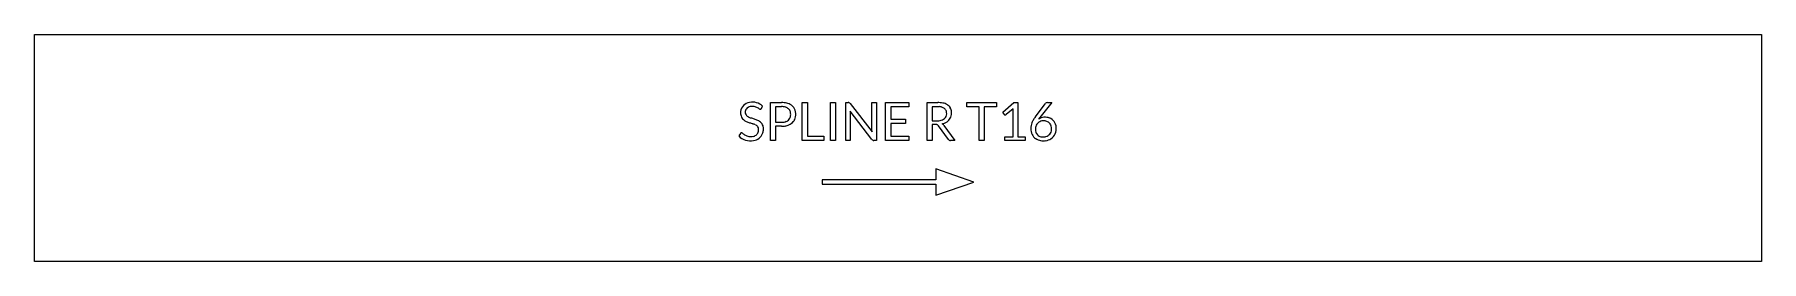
# Model space of a CAD drawing. Header units: millimetres. Extents: x 0 to 152, y 0 to 20.
import ezdxf

# ---------------------------------------------------------------- set-up
doc = ezdxf.new("R2010")
doc.units = ezdxf.units.MM
doc.layers.add('LABEL', color=7, linetype='Continuous')
doc.layers.add('OUTLINE', color=7, linetype='Continuous')

msp = doc.modelspace()

# ---------------------------------------------------------------- linework, layer by layer
at = {"layer": 'LABEL'}
for p, q in [((63.99, 13.48), (64.1, 13.69)), ((64.79, 10.67), (64.79, 14)), ((64.79, 14), (65.77, 14)), ((67.59, 10.67), (67.59, 14)), ((67.59, 14), (68.04, 14)), ((68.04, 14), (68.04, 11.05)), ((70.06, 10.67), (70.06, 14)), ((70.06, 14), (70.51, 14)), ((70.51, 14), (70.51, 10.67)), ((71.41, 10.67), (71.41, 14)), ((71.41, 14), (71.64, 14)), ((71.79, 13.92), (73.73, 11.41)), ((73.71, 11.64), (73.71, 14)), ((73.71, 14), (74.11, 14)), ((74.11, 14), (74.11, 10.67)), ((74.92, 10.67), (74.92, 14)), ((74.92, 14), (76.98, 14)), ((76.98, 14), (76.98, 13.63)), ((78.57, 10.67), (78.57, 14)), ((78.57, 14), (79.51, 14)), ((82.08, 13.62), (82.08, 14)), ((82.08, 14), (84.69, 14)), ((84.69, 14), (84.69, 13.62)), ((85.23, 13.15), (86.22, 14.01)), ((86.22, 14.01), (86.56, 14.01)), ((86.56, 14.01), (86.56, 10.98)), ((88.12, 12.76), (88.96, 13.9)), ((89.55, 14), (88.39, 12.54)), ((89.18, 14), (89.55, 14)), ((65.77, 13.64), (65.24, 13.64)), ((65.24, 13.64), (65.24, 12.27)), ((65.24, 12.27), (65.77, 12.27)), ((73.72, 10.75), (71.79, 13.26)), ((71.79, 13.26), (71.8, 13.04)), ((71.8, 13.04), (71.8, 10.67)), ((76.98, 13.63), (75.38, 13.63)), ((75.38, 13.63), (75.38, 12.53)), ((75.38, 12.53), (76.67, 12.53)), ((76.67, 12.17), (75.38, 12.17)), ((75.38, 12.17), (75.38, 11.03)), ((76.67, 12.53), (76.67, 12.17)), ((79.51, 13.64), (79.02, 13.64)), ((79.02, 13.64), (79.02, 12.39)), ((79.02, 12.39), (79.49, 12.39)), ((83.16, 13.62), (82.08, 13.62)), ((83.16, 10.67), (83.16, 13.62)), ((84.69, 13.62), (83.61, 13.62)), ((83.61, 13.62), (83.61, 10.67)), ((85.36, 12.97), (85.23, 13.15)), ((86.15, 13.46), (85.55, 12.95)), ((86.14, 13.26), (86.15, 13.46)), ((86.14, 10.98), (86.14, 13.26)), ((62.14, 11.28), (62.01, 11.06)), ((65.24, 10.67), (64.79, 10.67)), ((65.24, 11.91), (65.24, 10.67)), ((65.77, 11.91), (65.24, 11.91)), ((69.48, 10.67), (67.59, 10.67)), ((68.04, 11.05), (69.48, 11.05)), ((69.48, 11.05), (69.48, 10.67)), ((70.51, 10.67), (70.06, 10.67)), ((71.8, 10.67), (71.41, 10.67)), ((73.73, 11.41), (73.71, 11.64)), ((74.11, 10.67), (73.88, 10.67)), ((76.98, 10.67), (74.92, 10.67)), ((75.38, 11.03), (76.98, 11.03)), ((76.98, 11.03), (76.98, 10.67)), ((79.02, 10.67), (78.57, 10.67)), ((79.02, 12.06), (79.02, 10.67)), ((79.36, 12.06), (79.02, 12.06)), ((80.45, 10.76), (79.59, 11.95)), ((80.06, 11.99), (81.03, 10.67)), ((81.03, 10.67), (80.63, 10.67)), ((83.61, 10.67), (83.16, 10.67)), ((85.43, 10.98), (86.14, 10.98)), ((85.43, 10.67), (85.43, 10.98)), ((87.21, 10.67), (85.43, 10.67)), ((86.56, 10.98), (87.21, 10.98)), ((87.21, 10.98), (87.21, 10.67)), ((79.35, 8.17), (79.35, 7.2)), ((82.68, 7), (79.35, 8.17)), ((79.35, 7.2), (69.35, 7.2)), ((69.35, 7.2), (69.35, 6.8)), ((69.35, 6.8), (79.35, 6.8)), ((79.35, 5.83), (82.68, 7)), ((79.35, 6.8), (79.35, 5.83))]:
    msp.add_line(p, q, dxfattribs=at)
for centre, radius, start, end in [((63.02, 13.12), 0.869, 134.4741, 174.3653), ((63.12, 13.02), 1.01, 99.8786, 134.4741), ((63.2, 12.59), 1.45, 75.3616, 99.8786), ((63.26, 12.84), 1.19, 45.7848, 75.3616), ((65.77, 11.74), 2.26, 78.5687, 90), ((66, 12.87), 1.11, 55.4548, 78.5687), ((66.14, 13.07), 0.86, 17.026, 55.4548), ((71.64, 13.73), 0.27, 76.1473, 90), ((71.67, 13.87), 0.127, 47.0826, 76.1473), ((71.57, 13.76), 0.28, 41.7206, 47.0826), ((71.41, 13.62), 0.49, 38.6598, 41.7206), ((79.51, 11.36), 2.64, 80.3796, 90), ((79.77, 12.86), 1.12, 57.8979, 80.3796), ((79.96, 13.16), 0.762, 29.5667, 57.8979), ((89.15, 13.75), 0.242, 116.481, 142.125), ((89.18, 13.7), 0.303, 95.8981, 116.481), ((89.18, 13.66), 0.335, 92.7988, 95.8981), ((89.18, 13.63), 0.371, 90, 92.7988), ((63.14, 13.11), 0.988, 174.3653, 197.0664), ((62.88, 13.03), 0.713, 197.0664, 228.145), ((63.04, 13.21), 0.952, 228.145, 246.6388), ((63.13, 13.14), 0.559, 163.1605, 184.0479), ((62.92, 13.12), 0.351, 184.0479, 216.7537), ((63.03, 13.17), 0.457, 117.1324, 163.1605), ((63.11, 13.26), 0.581, 216.7537, 242.2987), ((63.89, 15.18), 3.1, 246.6388, 252.3682), ((63.19, 12.86), 0.805, 90, 117.1324), ((63.59, 14.19), 1.63, 242.2987, 251.5651), ((205.33, 460.21), 470.06, 252.3682, 252.387), ((49.45, -28.24), 43.09, 71.1498, 71.5651), ((192.34, 419.3), 427.14, 252.387, 252.4076), ((63.19, 12.77), 0.893, 69.2731, 90), ((62.27, 9.31), 3.41, 65.908, 71.1498), ((63.1, 12.54), 1.14, 52.9269, 69.2731), ((63.26, 11.52), 0.993, 43.4757, 65.908), ((63.9, 13.59), 0.176, 232.9269, 265.213), ((63.89, 13.51), 0.0987, 265.213, 319.8208), ((63.81, 13.58), 0.198, 319.8208, 325.2208), ((63.75, 13.62), 0.281, 325.2208, 329.0362), ((63.49, 11.74), 0.679, 11.1262, 43.4757), ((65.77, 12.05), 1.6, 83.688, 90), ((65.77, 13.35), 1.08, 270, 292.4047), ((65.84, 12.68), 0.962, 73.2288, 83.688), ((65.94, 12.98), 0.644, 45.9637, 73.2288), ((65.96, 12.9), 0.596, 292.4047, 331.9421), ((65.99, 13.03), 0.573, 15.4693, 45.9637), ((66.01, 12.97), 1.02, 293.5926, 320.4443), ((65.87, 12.95), 0.699, 331.9421, 355.6259), ((65.73, 12.96), 0.837, 355.6259, 15.4693), ((66.07, 12.92), 0.948, 320.4443, 349.1725), ((65.81, 12.97), 1.21, 349.1725, 17.026), ((79.49, 13.56), 1.17, 270, 292.4366), ((79.51, 11.83), 1.81, 84.5686, 90), ((79.58, 12.56), 1.09, 75.509, 84.5686), ((79.68, 12.94), 0.686, 51.4081, 75.509), ((79.6, 13.51), 1.41, 282.8937, 293.8765), ((79.72, 13), 0.565, 292.4366, 337.0679), ((79.82, 13.11), 0.472, 16.8879, 51.4081), ((79.75, 13.16), 1.03, 293.8765, 308.8795), ((79.62, 13.04), 0.681, 337.0679, 357.2822), ((79.6, 13.04), 0.702, 357.2822, 16.8879), ((79.85, 13.04), 0.873, 308.8795, 339.0885), ((79.85, 13.1), 0.887, 5.1124, 29.5667), ((79.71, 13.09), 1.02, 339.0885, 5.1124), ((85.44, 13.02), 0.0929, 213.6901, 230.8638), ((85.47, 13.07), 0.15, 230.8638, 241.5571), ((85.46, 13.04), 0.124, 241.5571, 279.1971), ((85.45, 13.08), 0.161, 279.1971, 308.6598), ((89.09, 11.72), 1.39, 158.3852, 180.5169), ((89.49, 11.56), 1.81, 148.6636, 158.3852), ((90.74, 10.8), 3.28, 143.2807, 148.6636), ((88.8, 11.7), 0.687, 106.6351, 143.6267), ((88.95, 11.72), 0.99, 95.6733, 124.4608), ((88.84, 11.56), 0.836, 86.1348, 106.6351), ((88.97, 11.61), 1.1, 69.689, 95.6733), ((88.84, 11.63), 0.764, 63.7665, 86.1348), ((88.92, 11.78), 0.602, 24.1929, 63.7665), ((89.03, 11.8), 0.902, 35.9059, 69.689), ((88.96, 11.74), 0.992, 5.0403, 35.9059), ((63, 12), 1.37, 223.2851, 252.8927), ((62.28, 11.18), 0.171, 133.444, 143.9726), ((62.28, 11.18), 0.174, 123.1113, 133.444), ((62.24, 11.24), 0.102, 71.8882, 123.1113), ((62.19, 11.09), 0.254, 50.1944, 71.8882), ((63.24, 12.35), 1.38, 230.1944, 234.2394), ((64.01, 13.41), 2.7, 234.2394, 236.3099), ((63.08, 12.02), 1.02, 236.3099, 259.1263), ((63.05, 12.14), 1.51, 252.8927, 279.7588), ((63.06, 11.94), 0.939, 259.1263, 283.861), ((62.81, 10.78), 1.42, 61.8168, 72.4076), ((63.14, 11.64), 0.632, 283.861, 314.4754), ((63.12, 11.75), 1.11, 279.7588, 306.8898), ((63.22, 11.54), 0.563, 35.4069, 61.8168), ((63.19, 11.58), 0.55, 314.4754, 349.4127), ((63.38, 11.65), 0.368, 5.0183, 35.4069), ((63.02, 11.62), 0.729, 349.4127, 5.0183), ((63.22, 11.61), 0.939, 306.8898, 338.7998), ((63.03, 11.68), 1.14, 338.7998, 354.1697), ((63.14, 11.67), 1.03, 354.1697, 11.1262), ((65.77, 13.92), 2, 270, 279.4578), ((65.88, 13.26), 1.34, 279.4578, 293.5926), ((73.9, 10.89), 0.224, 218.2902, 242.1667), ((73.88, 10.86), 0.191, 242.1667, 270), ((79.36, 11.41), 0.648, 86.3823, 90), ((79.38, 11.69), 0.371, 80.0738, 86.3823), ((79.41, 11.86), 0.194, 53.7588, 80.0738), ((79.36, 11.79), 0.28, 35.3112, 53.7588), ((79.7, 11.77), 0.414, 45.405, 59.7436), ((79.59, 11.66), 0.571, 34.992, 45.405), ((80.61, 10.86), 0.189, 211.373, 243.654), ((80.63, 10.9), 0.234, 243.654, 270), ((88.91, 11.72), 1.2, 180.5169, 205.8768), ((88.69, 11.61), 0.958, 205.8768, 234.4006), ((88.81, 11.69), 0.7, 143.6267, 180), ((88.98, 11.69), 0.872, 180, 205.2456), ((88.76, 11.71), 1.07, 234.4006, 259.992), ((88.72, 11.57), 0.586, 205.2456, 242.1092), ((88.78, 11.69), 0.721, 242.1092, 266.1157), ((88.81, 12.02), 1.39, 259.992, 279.3569), ((88.8, 11.86), 0.89, 266.1157, 285.6682), ((88.85, 11.66), 0.681, 285.6682, 320.7637), ((88.85, 11.79), 1.16, 279.3569, 302.4831), ((88.84, 11.67), 0.701, 320.7637, 354.9378), ((88.71, 11.68), 0.83, 354.9378, 24.1929), ((88.93, 11.67), 1.01, 302.4831, 335.7935), ((88.79, 11.73), 1.16, 335.7935, 5.0403)]:
    msp.add_arc(centre, radius, start, end, dxfattribs=at)
at = {"layer": 'OUTLINE'}
for p, q in [((0, 0), (0, 20)), ((0, 20), (152.03, 20)), ((152.03, 20), (152.03, 0)), ((152.03, 0), (0, 0))]:
    msp.add_line(p, q, dxfattribs=at)

doc.saveas('drawing.dxf')
